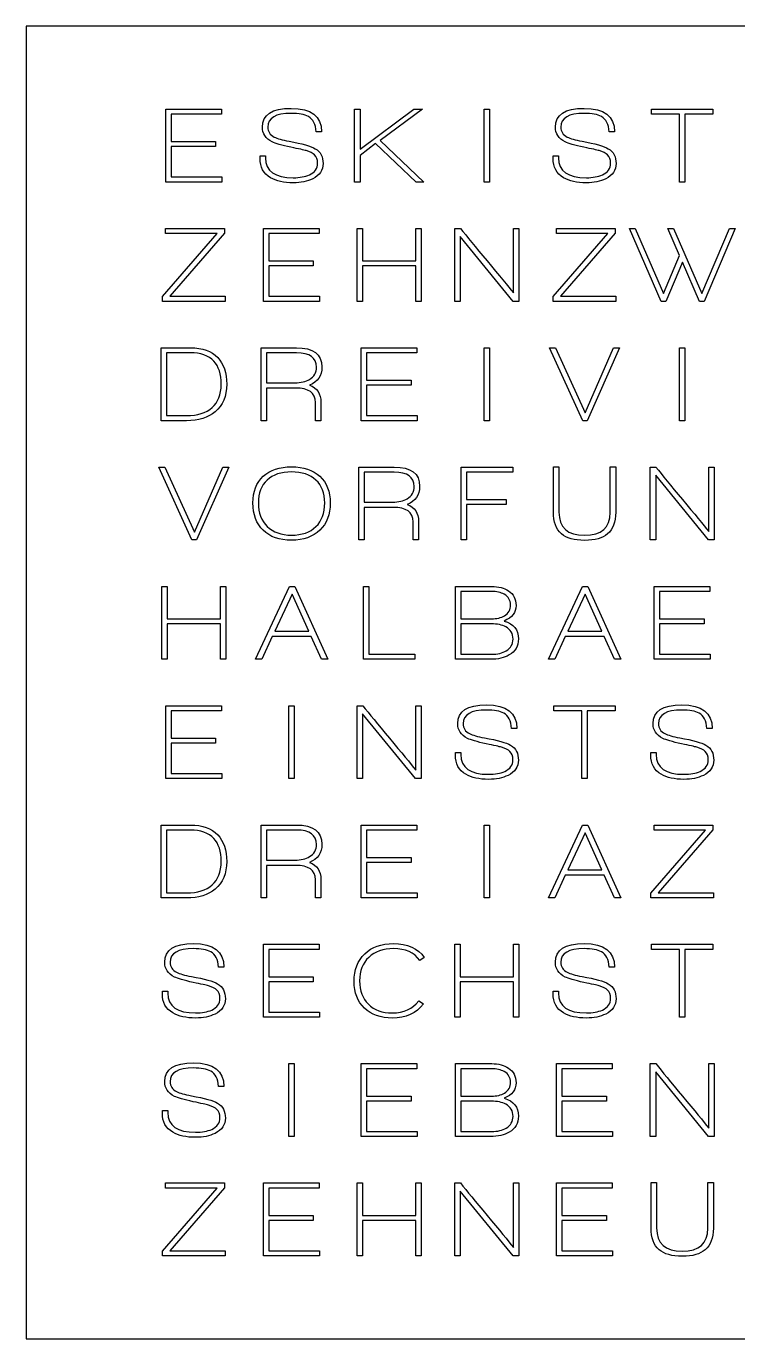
# Model space of a CAD drawing. Header units: millimetres. Extents: x 0 to 450, y 0 to 450.
# Drawn here: x 0 to 244, y 0 to 450 of the extents above; entities that cross this region are included whole.
import ezdxf

# ---------------------------------------------------------------- set-up
doc = ezdxf.new("R2010")
doc.units = ezdxf.units.MM
doc.layers.get('0').update_dxf_attribs({"lineweight": 25, "true_color": 0xffffff})
doc.layers.add('layer 1', color=7, linetype='Continuous', lineweight=25, true_color=0x000000)

msp = doc.modelspace()

# ---------------------------------------------------------------- linework, layer by layer
at = {"color": 6, "true_color": 0xff00ff}
for p, q in [((47.89, 421.59), (66.92, 421.59)), ((47.89, 396.59), (47.89, 421.59)), ((66.92, 419.86), (49.74, 419.86)), ((49.74, 419.86), (49.74, 410.46)), ((66.92, 421.59), (66.92, 419.86)), ((112.61, 421.59), (114.49, 421.59)), ((112.61, 396.59), (112.61, 421.59)), ((114.49, 407.91), (132.89, 421.59)), ((114.49, 421.59), (114.49, 407.91)), ((135.88, 421.59), (121.35, 410.82)), ((132.89, 421.59), (135.88, 421.59)), ((157.06, 421.59), (158.94, 421.59)), ((157.06, 396.59), (157.06, 421.59)), ((158.94, 421.59), (158.94, 396.59)), ((214.51, 419.86), (214.51, 421.59)), ((214.51, 421.59), (235.49, 421.59)), ((224.06, 419.86), (214.51, 419.86)), ((224.06, 396.59), (224.06, 419.86)), ((235.49, 419.86), (225.94, 419.86)), ((225.94, 419.86), (225.94, 396.59)), ((235.49, 421.59), (235.49, 419.86)), ((49.74, 410.46), (64.97, 410.46)), ((64.97, 410.46), (64.97, 408.76)), ((101.31, 413.81), (99.46, 413.81)), ((119.84, 409.75), (114.49, 405.7)), ((133.77, 396.59), (119.84, 409.75)), ((121.35, 410.82), (136.39, 396.59)), ((201.81, 413.81), (199.96, 413.81)), ((64.97, 408.76), (49.74, 408.76)), ((49.74, 408.76), (49.74, 398.32)), ((80.18, 405.55), (82.06, 405.55)), ((80.18, 404.67), (80.18, 405.55)), ((82.06, 405.55), (82.06, 404.81)), ((114.49, 405.7), (114.49, 396.59)), ((180.68, 405.55), (182.56, 405.55)), ((180.68, 404.67), (180.68, 405.55)), ((182.56, 405.55), (182.56, 404.81)), ((67.11, 396.59), (47.89, 396.59)), ((49.74, 398.32), (67.11, 398.32)), ((67.11, 398.32), (67.11, 396.59)), ((114.49, 396.59), (112.61, 396.59)), ((136.39, 396.59), (133.77, 396.59)), ((158.94, 396.59), (157.06, 396.59)), ((225.94, 396.59), (224.06, 396.59)), ((46.75, 357.34), (65.45, 378.95)), ((47.82, 378.95), (47.82, 380.68)), ((47.82, 380.68), (67.95, 380.68)), ((65.45, 378.95), (47.82, 378.95)), ((67.95, 379.06), (49.26, 357.41)), ((67.95, 380.68), (67.95, 379.06)), ((81.39, 355.68), (81.39, 380.68)), ((81.39, 380.68), (100.42, 380.68)), ((83.24, 378.95), (83.24, 369.55)), ((100.42, 378.95), (83.24, 378.95)), ((100.42, 380.68), (100.42, 378.95)), ((113.51, 355.68), (113.51, 380.68)), ((113.51, 380.68), (115.39, 380.68)), ((115.39, 380.68), (115.39, 369.55)), ((133.61, 369.55), (133.61, 380.68)), ((133.61, 380.68), (135.49, 380.68)), ((135.49, 380.68), (135.49, 355.68)), ((147.01, 380.68), (148.97, 380.68)), ((147.01, 355.68), (147.01, 380.68)), ((167.11, 358.59), (167.11, 380.68)), ((167.11, 380.68), (168.99, 380.68)), ((168.99, 380.68), (168.99, 355.68)), ((180.75, 357.34), (199.45, 378.95)), ((181.82, 380.68), (201.95, 380.68)), ((181.82, 378.95), (181.82, 380.68)), ((199.45, 378.95), (181.82, 378.95)), ((201.95, 379.06), (183.26, 357.41)), ((201.95, 380.68), (201.95, 379.06)), ((217.79, 355.68), (206.88, 380.68)), ((206.88, 380.68), (208.87, 380.68)), ((208.87, 380.68), (218.6, 358.41)), ((224.06, 371.43), (220.04, 380.68)), ((220.04, 380.68), (222.03, 380.68)), ((222.03, 380.68), (231.77, 358.37)), ((231.77, 358.37), (241.17, 380.68)), ((243.12, 380.68), (232.54, 355.68)), ((241.17, 380.68), (243.12, 380.68)), ((148.89, 377.88), (148.89, 355.68)), ((167.03, 355.68), (148.89, 377.88)), ((83.24, 369.55), (98.47, 369.55)), ((98.47, 369.55), (98.47, 367.85)), ((115.39, 369.55), (133.61, 369.55)), ((218.6, 358.41), (224.06, 371.43)), ((225.09, 369.1), (219.38, 355.68)), ((230.96, 355.68), (225.09, 369.1)), ((83.24, 367.85), (83.24, 357.41)), ((98.47, 367.85), (83.24, 367.85)), ((115.39, 367.85), (115.39, 355.68)), ((133.61, 367.85), (115.39, 367.85)), ((133.61, 355.68), (133.61, 367.85)), ((46.75, 355.68), (46.75, 357.34)), ((68.25, 355.68), (46.75, 355.68)), ((49.26, 357.41), (68.25, 357.41)), ((68.25, 357.41), (68.25, 355.68)), ((100.61, 355.68), (81.39, 355.68)), ((83.24, 357.41), (100.61, 357.41)), ((100.61, 357.41), (100.61, 355.68)), ((115.39, 355.68), (113.51, 355.68)), ((135.49, 355.68), (133.61, 355.68)), ((148.89, 355.68), (147.01, 355.68)), ((168.99, 355.68), (167.03, 355.68)), ((180.75, 355.68), (180.75, 357.34)), ((202.25, 355.68), (180.75, 355.68)), ((183.26, 357.41), (202.25, 357.41)), ((202.25, 357.41), (202.25, 355.68)), ((219.38, 355.68), (217.79, 355.68)), ((232.54, 355.68), (230.96, 355.68)), ((46.25, 339.77), (56.32, 339.77)), ((46.25, 314.77), (46.25, 339.77)), ((48.13, 338.04), (48.13, 316.51)), ((56.28, 338.04), (48.13, 338.04)), ((80.58, 314.77), (80.58, 339.77)), ((80.58, 339.77), (92.64, 339.77)), ((92.71, 338.04), (82.46, 338.04)), ((82.46, 338.04), (82.46, 327.75)), ((114.89, 314.77), (114.89, 339.77)), ((114.89, 339.77), (133.92, 339.77)), ((116.74, 338.04), (116.74, 328.64)), ((133.92, 338.04), (116.74, 338.04)), ((133.92, 339.77), (133.92, 338.04)), ((157.06, 339.77), (158.94, 339.77)), ((157.06, 314.77), (157.06, 339.77)), ((158.94, 339.77), (158.94, 314.77)), ((179.53, 339.77), (181.53, 339.77)), ((190.85, 314.77), (179.53, 339.77)), ((181.53, 339.77), (191.67, 317.43)), ((191.67, 317.43), (201.47, 339.77)), ((203.47, 339.77), (192.44, 314.77)), ((201.47, 339.77), (203.47, 339.77)), ((224.06, 339.77), (225.94, 339.77)), ((224.06, 314.77), (224.06, 339.77)), ((225.94, 339.77), (225.94, 314.77)), ((116.74, 328.64), (131.97, 328.64)), ((131.97, 328.64), (131.97, 326.94)), ((82.46, 327.75), (92.12, 327.75)), ((82.46, 325.95), (82.46, 314.77)), ((92.31, 325.95), (82.46, 325.95)), ((116.74, 326.94), (116.74, 316.51)), ((131.97, 326.94), (116.74, 326.94)), ((99.17, 314.77), (99.17, 321.04)), ((101.05, 321.11), (101.05, 314.77)), ((48.13, 316.51), (55.03, 316.51)), ((116.74, 316.51), (134.11, 316.51)), ((134.11, 316.51), (134.11, 314.77)), ((54.92, 314.77), (46.25, 314.77)), ((82.46, 314.77), (80.58, 314.77)), ((101.05, 314.77), (99.17, 314.77)), ((134.11, 314.77), (114.89, 314.77)), ((158.94, 314.77), (157.06, 314.77)), ((192.44, 314.77), (190.85, 314.77)), ((225.94, 314.77), (224.06, 314.77)), ((56.85, 273.86), (45.53, 298.86)), ((45.53, 298.86), (47.53, 298.86)), ((47.53, 298.86), (57.67, 276.52)), ((57.67, 276.52), (67.47, 298.86)), ((69.47, 298.86), (58.44, 273.86)), ((67.47, 298.86), (69.47, 298.86)), ((114.08, 298.86), (126.14, 298.86)), ((114.08, 273.86), (114.08, 298.86)), ((115.96, 297.13), (115.96, 286.84)), ((126.21, 297.13), (115.96, 297.13)), ((149.15, 273.86), (149.15, 298.86)), ((149.15, 298.86), (166.85, 298.86)), ((166.85, 297.13), (150.99, 297.13)), ((150.99, 297.13), (150.99, 287.73)), ((166.85, 298.86), (166.85, 297.13)), ((180.83, 298.99), (182.71, 298.99)), ((180.83, 283.43), (180.83, 298.99)), ((182.71, 298.99), (182.71, 283.43)), ((200.29, 283.32), (200.29, 298.99)), ((200.29, 298.99), (202.17, 298.99)), ((202.17, 298.99), (202.17, 283.36)), ((214.01, 298.86), (215.97, 298.86)), ((214.01, 273.86), (214.01, 298.86)), ((234.11, 298.86), (235.99, 298.86)), ((234.11, 276.78), (234.11, 298.86)), ((235.99, 298.86), (235.99, 273.86)), ((215.89, 296.06), (215.89, 273.86)), ((234.03, 273.86), (215.89, 296.06)), ((115.96, 286.84), (125.62, 286.84)), ((125.81, 285.04), (115.96, 285.04)), ((115.96, 285.04), (115.96, 273.86)), ((150.99, 287.73), (164.56, 287.73)), ((150.99, 286.03), (150.99, 273.86)), ((164.56, 286.03), (150.99, 286.03)), ((164.56, 287.73), (164.56, 286.03)), ((132.67, 273.86), (132.67, 280.13)), ((134.55, 280.21), (134.55, 273.86)), ((58.44, 273.86), (56.85, 273.86)), ((115.96, 273.86), (114.08, 273.86)), ((134.55, 273.86), (132.67, 273.86)), ((150.99, 273.86), (149.15, 273.86)), ((215.89, 273.86), (214.01, 273.86)), ((235.99, 273.86), (234.03, 273.86)), ((46.51, 257.95), (48.39, 257.95)), ((46.51, 232.95), (46.51, 257.95)), ((48.39, 257.95), (48.39, 246.82)), ((66.61, 257.95), (68.49, 257.95)), ((66.61, 246.82), (66.61, 257.95)), ((68.49, 257.95), (68.49, 232.95)), ((78.61, 232.95), (90.34, 257.95)), ((90.34, 257.95), (92.07, 257.95)), ((92.07, 257.95), (103.39, 232.95)), ((115.67, 232.95), (115.67, 257.95)), ((115.67, 257.95), (117.55, 257.95)), ((117.55, 257.95), (117.55, 234.69)), ((147.2, 232.95), (147.2, 257.95)), ((147.2, 257.95), (159.66, 257.95)), ((179.11, 232.95), (190.84, 257.95)), ((190.84, 257.95), (192.57, 257.95)), ((192.57, 257.95), (203.89, 232.95)), ((215.39, 257.95), (234.42, 257.95)), ((215.39, 232.95), (215.39, 257.95)), ((234.42, 257.95), (234.42, 256.22)), ((91.22, 255.23), (85.21, 242.58)), ((96.97, 242.58), (91.22, 255.23)), ((149.08, 256.22), (149.08, 246.82)), ((159.59, 256.22), (149.08, 256.22)), ((191.72, 255.23), (185.71, 242.58)), ((197.47, 242.58), (191.72, 255.23)), ((217.24, 256.22), (217.24, 246.82)), ((234.42, 256.22), (217.24, 256.22)), ((48.39, 246.82), (66.61, 246.82)), ((66.61, 245.12), (48.39, 245.12)), ((48.39, 245.12), (48.39, 232.95)), ((66.61, 232.95), (66.61, 245.12)), ((149.08, 246.82), (159.55, 246.82)), ((149.08, 245.09), (149.08, 234.69)), ((159.47, 245.09), (149.08, 245.09)), ((217.24, 246.82), (232.47, 246.82)), ((217.24, 245.12), (217.24, 234.69)), ((232.47, 245.12), (217.24, 245.12)), ((232.47, 246.82), (232.47, 245.12)), ((84.4, 240.81), (80.75, 232.95)), ((97.75, 240.81), (84.4, 240.81)), ((85.21, 242.58), (96.97, 242.58)), ((101.32, 232.95), (97.75, 240.81)), ((184.9, 240.81), (181.25, 232.95)), ((198.25, 240.81), (184.9, 240.81)), ((185.71, 242.58), (197.47, 242.58)), ((201.82, 232.95), (198.25, 240.81)), ((117.55, 234.69), (133.33, 234.69)), ((133.33, 234.69), (133.33, 232.95)), ((149.08, 234.69), (159.62, 234.69)), ((217.24, 234.69), (234.61, 234.69)), ((234.61, 234.69), (234.61, 232.95)), ((48.39, 232.95), (46.51, 232.95)), ((68.49, 232.95), (66.61, 232.95)), ((80.75, 232.95), (78.61, 232.95)), ((103.39, 232.95), (101.32, 232.95)), ((133.33, 232.95), (115.67, 232.95)), ((159.18, 232.95), (147.2, 232.95)), ((181.25, 232.95), (179.11, 232.95)), ((203.89, 232.95), (201.82, 232.95)), ((234.61, 232.95), (215.39, 232.95)), ((47.89, 217.05), (66.92, 217.05)), ((47.89, 192.05), (47.89, 217.05)), ((66.92, 217.05), (66.92, 215.31)), ((90.06, 217.05), (91.94, 217.05)), ((90.06, 192.05), (90.06, 217.05)), ((91.94, 217.05), (91.94, 192.05)), ((113.51, 217.05), (115.47, 217.05)), ((113.51, 192.05), (113.51, 217.05)), ((133.61, 217.05), (135.49, 217.05)), ((133.61, 194.96), (133.61, 217.05)), ((135.49, 217.05), (135.49, 192.05)), ((181.01, 217.05), (201.99, 217.05)), ((181.01, 215.31), (181.01, 217.05)), ((201.99, 217.05), (201.99, 215.31)), ((66.92, 215.31), (49.74, 215.31)), ((49.74, 215.31), (49.74, 205.91)), ((115.39, 214.24), (115.39, 192.05)), ((133.53, 192.05), (115.39, 214.24)), ((190.56, 215.31), (181.01, 215.31)), ((190.56, 192.05), (190.56, 215.31)), ((201.99, 215.31), (192.44, 215.31)), ((192.44, 215.31), (192.44, 192.05)), ((168.31, 209.27), (166.46, 209.27)), ((235.31, 209.27), (233.46, 209.27)), ((49.74, 205.91), (64.97, 205.91)), ((49.74, 204.21), (49.74, 193.78)), ((64.97, 204.21), (49.74, 204.21)), ((64.97, 205.91), (64.97, 204.21)), ((147.18, 200.12), (147.18, 201.01)), ((147.18, 201.01), (149.06, 201.01)), ((149.06, 201.01), (149.06, 200.27)), ((214.18, 200.12), (214.18, 201.01)), ((214.18, 201.01), (216.06, 201.01)), ((216.06, 201.01), (216.06, 200.27)), ((49.74, 193.78), (67.11, 193.78)), ((67.11, 193.78), (67.11, 192.05)), ((67.11, 192.05), (47.89, 192.05)), ((91.94, 192.05), (90.06, 192.05)), ((115.39, 192.05), (113.51, 192.05)), ((135.49, 192.05), (133.53, 192.05)), ((192.44, 192.05), (190.56, 192.05)), ((46.25, 151.14), (46.25, 176.14)), ((46.25, 176.14), (56.32, 176.14)), ((80.58, 151.14), (80.58, 176.14)), ((80.58, 176.14), (92.64, 176.14)), ((114.89, 151.14), (114.89, 176.14)), ((114.89, 176.14), (133.92, 176.14)), ((133.92, 176.14), (133.92, 174.4)), ((157.06, 176.14), (158.94, 176.14)), ((157.06, 151.14), (157.06, 176.14)), ((158.94, 176.14), (158.94, 151.14)), ((179.11, 151.14), (190.84, 176.14)), ((190.84, 176.14), (192.57, 176.14)), ((192.57, 176.14), (203.89, 151.14)), ((215.32, 176.14), (235.45, 176.14)), ((215.32, 174.4), (215.32, 176.14)), ((235.45, 176.14), (235.45, 174.51)), ((48.13, 174.4), (48.13, 152.87)), ((56.28, 174.4), (48.13, 174.4)), ((82.46, 174.4), (82.46, 164.12)), ((92.71, 174.4), (82.46, 174.4)), ((116.74, 174.4), (116.74, 165)), ((133.92, 174.4), (116.74, 174.4)), ((191.72, 173.41), (185.71, 160.76)), ((197.47, 160.76), (191.72, 173.41)), ((214.25, 152.8), (232.95, 174.4)), ((232.95, 174.4), (215.32, 174.4)), ((235.45, 174.51), (216.76, 152.87)), ((82.46, 164.12), (92.12, 164.12)), ((82.46, 162.31), (82.46, 151.14)), ((92.31, 162.31), (82.46, 162.31)), ((116.74, 165), (131.97, 165)), ((116.74, 163.3), (116.74, 152.87)), ((131.97, 163.3), (116.74, 163.3)), ((131.97, 165), (131.97, 163.3)), ((184.9, 158.99), (181.25, 151.14)), ((198.25, 158.99), (184.9, 158.99)), ((185.71, 160.76), (197.47, 160.76)), ((201.82, 151.14), (198.25, 158.99)), ((99.17, 151.14), (99.17, 157.4)), ((101.05, 157.48), (101.05, 151.14)), ((54.92, 151.14), (46.25, 151.14)), ((48.13, 152.87), (55.03, 152.87)), ((82.46, 151.14), (80.58, 151.14)), ((101.05, 151.14), (99.17, 151.14)), ((134.11, 151.14), (114.89, 151.14)), ((116.74, 152.87), (134.11, 152.87)), ((134.11, 152.87), (134.11, 151.14)), ((158.94, 151.14), (157.06, 151.14)), ((181.25, 151.14), (179.11, 151.14)), ((203.89, 151.14), (201.82, 151.14)), ((214.25, 151.14), (214.25, 152.8)), ((235.75, 151.14), (214.25, 151.14)), ((216.76, 152.87), (235.75, 152.87)), ((235.75, 152.87), (235.75, 151.14)), ((81.39, 110.23), (81.39, 135.23)), ((81.39, 135.23), (100.42, 135.23)), ((100.42, 135.23), (100.42, 133.49)), ((147.01, 110.23), (147.01, 135.23)), ((147.01, 135.23), (148.89, 135.23)), ((148.89, 135.23), (148.89, 124.09)), ((167.11, 124.09), (167.11, 135.23)), ((167.11, 135.23), (168.99, 135.23)), ((168.99, 135.23), (168.99, 110.23)), ((214.51, 135.23), (235.49, 135.23)), ((214.51, 133.49), (214.51, 135.23)), ((235.49, 135.23), (235.49, 133.49)), ((83.24, 133.49), (83.24, 124.09)), ((100.42, 133.49), (83.24, 133.49)), ((136.54, 130.69), (134.95, 129.7)), ((224.06, 133.49), (214.51, 133.49)), ((224.06, 110.23), (224.06, 133.49)), ((235.49, 133.49), (225.94, 133.49)), ((225.94, 133.49), (225.94, 110.23)), ((67.81, 127.45), (65.96, 127.45)), ((201.81, 127.45), (199.96, 127.45)), ((83.24, 124.09), (98.47, 124.09)), ((83.24, 122.4), (83.24, 111.96)), ((98.47, 122.4), (83.24, 122.4)), ((98.47, 124.09), (98.47, 122.4)), ((148.89, 124.09), (167.11, 124.09)), ((148.89, 122.4), (148.89, 110.23)), ((167.11, 122.4), (148.89, 122.4)), ((167.11, 110.23), (167.11, 122.4)), ((46.68, 119.19), (48.56, 119.19)), ((46.68, 118.3), (46.68, 119.19)), ((48.56, 119.19), (48.56, 118.45)), ((180.68, 118.3), (180.68, 119.19)), ((180.68, 119.19), (182.56, 119.19)), ((182.56, 119.19), (182.56, 118.45)), ((134.62, 115.83), (136.24, 114.8)), ((100.61, 110.23), (81.39, 110.23)), ((83.24, 111.96), (100.61, 111.96)), ((100.61, 111.96), (100.61, 110.23)), ((148.89, 110.23), (147.01, 110.23)), ((168.99, 110.23), (167.11, 110.23)), ((225.94, 110.23), (224.06, 110.23)), ((90.06, 69.32), (90.06, 94.32)), ((90.06, 94.32), (91.94, 94.32)), ((91.94, 94.32), (91.94, 69.32)), ((114.89, 69.32), (114.89, 94.32)), ((114.89, 94.32), (133.92, 94.32)), ((116.74, 92.59), (116.74, 83.18)), ((133.92, 92.59), (116.74, 92.59)), ((133.92, 94.32), (133.92, 92.59)), ((147.2, 69.32), (147.2, 94.32)), ((147.2, 94.32), (159.66, 94.32)), ((159.59, 92.59), (149.08, 92.59)), ((149.08, 92.59), (149.08, 83.18)), ((181.89, 69.32), (181.89, 94.32)), ((181.89, 94.32), (200.92, 94.32)), ((183.74, 92.59), (183.74, 83.18)), ((200.92, 92.59), (183.74, 92.59)), ((200.92, 94.32), (200.92, 92.59)), ((214.01, 94.32), (215.97, 94.32)), ((214.01, 69.32), (214.01, 94.32)), ((215.89, 91.52), (215.89, 69.32)), ((234.03, 69.32), (215.89, 91.52)), ((234.11, 72.23), (234.11, 94.32)), ((234.11, 94.32), (235.99, 94.32)), ((235.99, 94.32), (235.99, 69.32)), ((67.81, 86.54), (65.96, 86.54)), ((116.74, 83.18), (131.97, 83.18)), ((116.74, 81.49), (116.74, 71.05)), ((131.97, 81.49), (116.74, 81.49)), ((131.97, 83.18), (131.97, 81.49)), ((149.08, 83.18), (159.55, 83.18)), ((149.08, 81.45), (149.08, 71.05)), ((159.47, 81.45), (149.08, 81.45)), ((183.74, 83.18), (198.97, 83.18)), ((183.74, 81.49), (183.74, 71.05)), ((198.97, 81.49), (183.74, 81.49)), ((198.97, 83.18), (198.97, 81.49)), ((46.68, 78.28), (48.56, 78.28)), ((46.68, 77.39), (46.68, 78.28)), ((48.56, 78.28), (48.56, 77.54)), ((91.94, 69.32), (90.06, 69.32)), ((134.11, 69.32), (114.89, 69.32)), ((116.74, 71.05), (134.11, 71.05)), ((134.11, 71.05), (134.11, 69.32)), ((159.18, 69.32), (147.2, 69.32)), ((149.08, 71.05), (159.62, 71.05)), ((201.11, 69.32), (181.89, 69.32)), ((183.74, 71.05), (201.11, 71.05)), ((201.11, 71.05), (201.11, 69.32)), ((215.89, 69.32), (214.01, 69.32)), ((235.99, 69.32), (234.03, 69.32)), ((46.75, 30.07), (65.45, 51.68)), ((47.82, 51.68), (47.82, 53.41)), ((47.82, 53.41), (67.95, 53.41)), ((65.45, 51.68), (47.82, 51.68)), ((67.95, 51.79), (49.26, 30.14)), ((67.95, 53.41), (67.95, 51.79)), ((81.39, 53.41), (100.42, 53.41)), ((81.39, 28.41), (81.39, 53.41)), ((100.42, 51.68), (83.24, 51.68)), ((83.24, 51.68), (83.24, 42.27)), ((100.42, 53.41), (100.42, 51.68)), ((113.51, 28.41), (113.51, 53.41)), ((113.51, 53.41), (115.39, 53.41)), ((115.39, 53.41), (115.39, 42.27)), ((133.61, 42.27), (133.61, 53.41)), ((133.61, 53.41), (135.49, 53.41)), ((135.49, 53.41), (135.49, 28.41)), ((147.01, 53.41), (148.97, 53.41)), ((147.01, 28.41), (147.01, 53.41)), ((167.03, 28.41), (148.89, 50.61)), ((148.89, 50.61), (148.89, 28.41)), ((167.11, 53.41), (168.99, 53.41)), ((167.11, 31.32), (167.11, 53.41)), ((168.99, 53.41), (168.99, 28.41)), ((181.89, 53.41), (200.92, 53.41)), ((181.89, 28.41), (181.89, 53.41)), ((200.92, 51.68), (183.74, 51.68)), ((183.74, 51.68), (183.74, 42.27)), ((200.92, 53.41), (200.92, 51.68)), ((214.33, 53.54), (216.21, 53.54)), ((214.33, 37.98), (214.33, 53.54)), ((216.21, 53.54), (216.21, 37.98)), ((233.79, 37.87), (233.79, 53.54)), ((233.79, 53.54), (235.67, 53.54)), ((235.67, 53.54), (235.67, 37.9)), ((83.24, 42.27), (98.47, 42.27)), ((98.47, 40.58), (83.24, 40.58)), ((83.24, 40.58), (83.24, 30.14)), ((98.47, 42.27), (98.47, 40.58)), ((115.39, 42.27), (133.61, 42.27)), ((115.39, 40.58), (115.39, 28.41)), ((133.61, 40.58), (115.39, 40.58)), ((133.61, 28.41), (133.61, 40.58)), ((183.74, 42.27), (198.97, 42.27)), ((198.97, 40.58), (183.74, 40.58)), ((183.74, 40.58), (183.74, 30.14)), ((198.97, 42.27), (198.97, 40.58)), ((46.75, 28.41), (46.75, 30.07)), ((68.25, 28.41), (46.75, 28.41)), ((49.26, 30.14), (68.25, 30.14)), ((68.25, 30.14), (68.25, 28.41)), ((100.61, 28.41), (81.39, 28.41)), ((83.24, 30.14), (100.61, 30.14)), ((100.61, 30.14), (100.61, 28.41)), ((115.39, 28.41), (113.51, 28.41)), ((135.49, 28.41), (133.61, 28.41)), ((148.89, 28.41), (147.01, 28.41)), ((168.99, 28.41), (167.03, 28.41)), ((201.11, 28.41), (181.89, 28.41)), ((183.74, 30.14), (201.11, 30.14)), ((201.11, 30.14), (201.11, 28.41))]:
    msp.add_line(p, q, dxfattribs=at)
for points in [[(80.99, 415.43), (80.99, 419.71), (84.28, 421.85), (90.87, 421.85)], [(90.87, 420.12), (85.54, 420.12), (82.87, 418.56), (82.87, 415.43)], [(90.87, 421.85), (97.75, 421.85), (101.23, 419.17), (101.31, 413.81)], [(96.81, 419.01), (95.48, 419.75), (93.5, 420.12), (90.87, 420.12)], [(99.46, 413.81), (99.31, 416.39), (98.43, 418.12), (96.81, 419.01)], [(181.49, 415.43), (181.49, 419.71), (184.78, 421.85), (191.37, 421.85)], [(191.37, 420.12), (186.04, 420.12), (183.37, 418.56), (183.37, 415.43)], [(191.37, 421.85), (198.25, 421.85), (201.73, 419.17), (201.81, 413.81)], [(197.31, 419.01), (195.98, 419.75), (194, 420.12), (191.37, 420.12)], [(199.96, 413.81), (199.81, 416.39), (198.93, 418.12), (197.31, 419.01)], [(84.34, 410.38), (82.11, 411.51), (80.99, 413.2), (80.99, 415.43)], [(82.87, 415.43), (82.87, 413.91), (83.59, 412.77), (85.04, 412)], [(184.84, 410.38), (182.61, 411.51), (181.49, 413.2), (181.49, 415.43)], [(183.37, 415.43), (183.37, 413.91), (184.09, 412.77), (185.54, 412)], [(90.76, 408.54), (87.59, 409.2), (85.45, 409.82), (84.34, 410.38)], [(85.04, 412), (86.05, 411.49), (87.76, 411.01), (90.17, 410.57)], [(90.17, 410.57), (94.64, 409.78), (97.63, 408.93), (99.13, 408.02)], [(191.26, 408.54), (188.09, 409.2), (185.95, 409.82), (184.84, 410.38)], [(185.54, 412), (186.55, 411.49), (188.26, 411.01), (190.67, 410.57)], [(190.67, 410.57), (195.14, 409.78), (198.13, 408.93), (199.63, 408.02)], [(96, 407.36), (95.26, 407.55), (93.51, 407.95), (90.76, 408.54)], [(98.91, 405.92), (98.34, 406.46), (97.37, 406.94), (96, 407.36)], [(99.94, 403.04), (99.94, 404.3), (99.6, 405.26), (98.91, 405.92)], [(99.13, 408.02), (100.93, 406.94), (101.82, 405.24), (101.82, 402.93)], [(196.5, 407.36), (195.76, 407.55), (194.01, 407.95), (191.26, 408.54)], [(199.41, 405.92), (198.84, 406.46), (197.87, 406.94), (196.5, 407.36)], [(200.44, 403.04), (200.44, 404.3), (200.1, 405.26), (199.41, 405.92)], [(199.63, 408.02), (201.43, 406.94), (202.32, 405.24), (202.32, 402.93)], [(83.83, 398.07), (81.39, 399.47), (80.18, 401.67), (80.18, 404.67)], [(82.06, 404.81), (82.06, 400.32), (85.24, 398.07), (91.61, 398.07)], [(97.1, 399.06), (99, 399.92), (99.94, 401.25), (99.94, 403.04)], [(101.82, 402.93), (101.82, 400.62), (100.63, 398.88), (98.25, 397.7)], [(184.33, 398.07), (181.89, 399.47), (180.68, 401.67), (180.68, 404.67)], [(182.56, 404.81), (182.56, 400.32), (185.74, 398.07), (192.11, 398.07)], [(197.6, 399.06), (199.5, 399.92), (200.44, 401.25), (200.44, 403.04)], [(202.32, 402.93), (202.32, 400.62), (201.13, 398.88), (198.75, 397.7)], [(91.57, 396.33), (88.35, 396.33), (85.77, 396.91), (83.83, 398.07)], [(98.25, 397.7), (96.4, 396.79), (94.18, 396.33), (91.57, 396.33)], [(91.61, 398.07), (93.8, 398.07), (95.63, 398.4), (97.1, 399.06)], [(192.07, 396.33), (188.85, 396.33), (186.27, 396.91), (184.33, 398.07)], [(198.75, 397.7), (196.9, 396.79), (194.68, 396.33), (192.07, 396.33)], [(192.11, 398.07), (194.3, 398.07), (196.13, 398.4), (197.6, 399.06)], [(148.97, 380.68), (151.08, 378), (154.1, 374.3), (158.04, 369.58)], [(158.04, 369.58), (162.29, 364.52), (165.31, 360.86), (167.11, 358.59)], [(64.32, 335.16), (62.53, 337.08), (59.85, 338.04), (56.28, 338.04)], [(56.32, 339.77), (60.43, 339.77), (63.55, 338.65), (65.69, 336.42)], [(92.64, 339.77), (98.49, 339.77), (101.42, 337.58), (101.42, 333.21)], [(99.54, 333.1), (99.54, 336.39), (97.26, 338.04), (92.71, 338.04)], [(66.87, 327.24), (66.87, 330.73), (66.02, 333.37), (64.32, 335.16)], [(65.69, 336.42), (67.73, 334.25), (68.75, 331.19), (68.75, 327.24)], [(101.42, 333.21), (101.42, 330.16), (100, 328.08), (97.18, 326.98)], [(97.21, 328.93), (98.76, 329.87), (99.54, 331.26), (99.54, 333.1)], [(92.12, 327.75), (94.24, 327.75), (95.93, 328.15), (97.21, 328.93)], [(63.75, 319.23), (65.83, 321.05), (66.87, 323.72), (66.87, 327.24)], [(68.75, 327.24), (68.75, 323.16), (67.44, 320.02), (64.84, 317.83)], [(99.17, 321.04), (99.17, 324.31), (96.88, 325.95), (92.31, 325.95)], [(97.18, 326.98), (99.76, 325.97), (101.05, 324.02), (101.05, 321.11)], [(64.84, 317.83), (62.4, 315.79), (59.1, 314.77), (54.92, 314.77)], [(55.03, 316.51), (58.77, 316.51), (61.67, 317.42), (63.75, 319.23)], [(81.28, 295.69), (83.64, 297.86), (86.88, 298.94), (90.98, 298.94)], [(90.98, 297.2), (87.42, 297.2), (84.63, 296.28), (82.63, 294.42)], [(90.98, 298.94), (95.09, 298.94), (98.33, 297.86), (100.7, 295.69)], [(99.37, 294.42), (97.37, 296.28), (94.57, 297.2), (90.98, 297.2)], [(126.14, 298.86), (131.99, 298.86), (134.92, 296.68), (134.92, 292.3)], [(133.04, 292.19), (133.04, 295.48), (130.76, 297.13), (126.21, 297.13)], [(215.97, 298.86), (218.08, 296.18), (221.1, 292.48), (225.04, 287.76)], [(77.74, 286.55), (77.74, 290.48), (78.92, 293.53), (81.28, 295.69)], [(82.63, 294.42), (80.63, 292.56), (79.62, 289.94), (79.62, 286.55)], [(102.38, 286.55), (102.38, 289.94), (101.37, 292.56), (99.37, 294.42)], [(100.7, 295.69), (103.07, 293.53), (104.26, 290.48), (104.26, 286.55)], [(125.62, 286.84), (127.74, 286.84), (129.43, 287.24), (130.71, 288.02)], [(134.92, 292.3), (134.92, 289.25), (133.5, 287.17), (130.68, 286.07)], [(130.71, 288.02), (132.26, 288.96), (133.04, 290.35), (133.04, 292.19)], [(81.27, 277.18), (78.92, 279.44), (77.74, 282.57), (77.74, 286.55)], [(79.62, 286.55), (79.62, 283.16), (80.63, 280.47), (82.65, 278.49)], [(99.37, 278.45), (101.37, 280.41), (102.38, 283.11), (102.38, 286.55)], [(104.26, 286.55), (104.26, 282.61), (103.07, 279.51), (100.7, 277.22)], [(132.67, 280.13), (132.67, 283.4), (130.38, 285.04), (125.81, 285.04)], [(130.68, 286.07), (133.26, 285.06), (134.55, 283.11), (134.55, 280.21)], [(225.04, 287.76), (229.29, 282.7), (232.31, 279.04), (234.11, 276.78)], [(183.59, 275.98), (181.75, 277.56), (180.83, 280.04), (180.83, 283.43)], [(182.71, 283.43), (182.71, 278.12), (185.64, 275.47), (191.52, 275.47)], [(191.52, 275.47), (197.37, 275.47), (200.29, 278.09), (200.29, 283.32)], [(202.17, 283.36), (202.17, 279.99), (201.25, 277.52), (199.41, 275.95)], [(90.98, 273.79), (86.85, 273.79), (83.61, 274.92), (81.27, 277.18)], [(82.65, 278.49), (84.66, 276.51), (87.44, 275.52), (90.98, 275.52)], [(90.98, 275.52), (94.57, 275.52), (97.37, 276.5), (99.37, 278.45)], [(100.7, 277.22), (98.33, 274.93), (95.09, 273.79), (90.98, 273.79)], [(191.52, 273.73), (187.95, 273.73), (185.31, 274.48), (183.59, 275.98)], [(199.41, 275.95), (197.66, 274.47), (195.03, 273.73), (191.52, 273.73)], [(159.66, 257.95), (161.99, 257.95), (163.91, 257.45), (165.41, 256.44)], [(163.97, 255.23), (162.82, 255.89), (161.36, 256.22), (159.59, 256.22)], [(166.11, 251.58), (166.11, 253.2), (165.4, 254.41), (163.97, 255.23)], [(165.41, 256.44), (167.13, 255.29), (167.99, 253.6), (167.99, 251.39)], [(159.55, 246.82), (161.37, 246.82), (162.87, 247.18), (164.05, 247.89)], [(167.99, 251.39), (167.99, 249.01), (166.64, 247.24), (163.94, 246.08)], [(164.05, 247.89), (165.42, 248.72), (166.11, 249.95), (166.11, 251.58)], [(164.49, 244.05), (163.21, 244.74), (161.54, 245.09), (159.47, 245.09)], [(163.94, 246.08), (167.18, 245.15), (168.8, 243.09), (168.8, 239.92)], [(166.96, 239.89), (166.96, 241.78), (166.14, 243.17), (164.49, 244.05)], [(164.64, 235.87), (166.19, 236.78), (166.96, 238.12), (166.96, 239.89)], [(168.8, 239.92), (168.8, 237.47), (167.76, 235.63), (165.67, 234.43)], [(165.67, 234.43), (163.97, 233.45), (161.81, 232.95), (159.18, 232.95)], [(159.62, 234.69), (161.66, 234.69), (163.33, 235.08), (164.64, 235.87)], [(115.47, 217.05), (117.58, 214.37), (120.6, 210.67), (124.54, 205.95)], [(147.99, 210.89), (147.99, 215.16), (151.28, 217.3), (157.87, 217.3)], [(157.87, 217.3), (164.75, 217.3), (168.23, 214.62), (168.31, 209.27)], [(214.99, 210.89), (214.99, 215.16), (218.28, 217.3), (224.87, 217.3)], [(224.87, 217.3), (231.75, 217.3), (235.23, 214.62), (235.31, 209.27)], [(157.87, 215.57), (152.54, 215.57), (149.87, 214.01), (149.87, 210.89)], [(163.81, 214.46), (162.48, 215.2), (160.5, 215.57), (157.87, 215.57)], [(166.46, 209.27), (166.31, 211.85), (165.43, 213.58), (163.81, 214.46)], [(224.87, 215.57), (219.54, 215.57), (216.87, 214.01), (216.87, 210.89)], [(230.81, 214.46), (229.48, 215.2), (227.5, 215.57), (224.87, 215.57)], [(233.46, 209.27), (233.31, 211.85), (232.43, 213.58), (230.81, 214.46)], [(151.34, 205.84), (149.11, 206.97), (147.99, 208.65), (147.99, 210.89)], [(149.87, 210.89), (149.87, 209.36), (150.59, 208.22), (152.04, 207.46)], [(152.04, 207.46), (153.05, 206.94), (154.76, 206.46), (157.17, 206.02)], [(218.34, 205.84), (216.11, 206.97), (214.99, 208.65), (214.99, 210.89)], [(216.87, 210.89), (216.87, 209.36), (217.59, 208.22), (219.04, 207.46)], [(219.04, 207.46), (220.05, 206.94), (221.76, 206.46), (224.17, 206.02)], [(124.54, 205.95), (128.79, 200.88), (131.81, 197.22), (133.61, 194.96)], [(157.76, 203.99), (154.59, 204.66), (152.45, 205.27), (151.34, 205.84)], [(157.17, 206.02), (161.64, 205.23), (164.63, 204.39), (166.13, 203.48)], [(163, 202.81), (162.26, 203.01), (160.51, 203.4), (157.76, 203.99)], [(165.91, 201.37), (165.34, 201.92), (164.37, 202.39), (163, 202.81)], [(166.13, 203.48), (167.93, 202.39), (168.82, 200.7), (168.82, 198.39)], [(224.76, 203.99), (221.59, 204.66), (219.45, 205.27), (218.34, 205.84)], [(224.17, 206.02), (228.64, 205.23), (231.63, 204.39), (233.13, 203.48)], [(230, 202.81), (229.26, 203.01), (227.51, 203.4), (224.76, 203.99)], [(232.91, 201.37), (232.34, 201.92), (231.37, 202.39), (230, 202.81)], [(233.13, 203.48), (234.93, 202.39), (235.82, 200.7), (235.82, 198.39)], [(150.83, 193.52), (148.39, 194.92), (147.18, 197.12), (147.18, 200.12)], [(149.06, 200.27), (149.06, 195.77), (152.24, 193.52), (158.61, 193.52)], [(164.1, 194.52), (166, 195.38), (166.94, 196.7), (166.94, 198.5)], [(168.82, 198.39), (168.82, 196.08), (167.63, 194.33), (165.25, 193.15)], [(166.94, 198.5), (166.94, 199.75), (166.6, 200.71), (165.91, 201.37)], [(217.83, 193.52), (215.39, 194.92), (214.18, 197.12), (214.18, 200.12)], [(216.06, 200.27), (216.06, 195.77), (219.24, 193.52), (225.61, 193.52)], [(231.1, 194.52), (233, 195.38), (233.94, 196.7), (233.94, 198.5)], [(235.82, 198.39), (235.82, 196.08), (234.63, 194.33), (232.25, 193.15)], [(233.94, 198.5), (233.94, 199.75), (233.6, 200.71), (232.91, 201.37)], [(158.57, 191.79), (155.35, 191.79), (152.77, 192.37), (150.83, 193.52)], [(158.61, 193.52), (160.8, 193.52), (162.63, 193.85), (164.1, 194.52)], [(225.57, 191.79), (222.35, 191.79), (219.77, 192.37), (217.83, 193.52)], [(225.61, 193.52), (227.8, 193.52), (229.63, 193.85), (231.1, 194.52)], [(165.25, 193.15), (163.4, 192.24), (161.18, 191.79), (158.57, 191.79)], [(232.25, 193.15), (230.4, 192.24), (228.18, 191.79), (225.57, 191.79)], [(56.32, 176.14), (60.43, 176.14), (63.55, 175.02), (65.69, 172.78)], [(92.64, 176.14), (98.49, 176.14), (101.42, 173.95), (101.42, 169.57)], [(64.32, 171.53), (62.53, 173.44), (59.85, 174.4), (56.28, 174.4)], [(66.87, 163.6), (66.87, 167.09), (66.02, 169.73), (64.32, 171.53)], [(65.69, 172.78), (67.73, 170.62), (68.75, 167.56), (68.75, 163.6)], [(99.54, 169.46), (99.54, 172.76), (97.26, 174.4), (92.71, 174.4)], [(101.42, 169.57), (101.42, 166.52), (100, 164.45), (97.18, 163.34)], [(97.21, 165.3), (98.76, 166.23), (99.54, 167.62), (99.54, 169.46)], [(63.75, 155.6), (65.83, 157.42), (66.87, 160.08), (66.87, 163.6)], [(68.75, 163.6), (68.75, 159.52), (67.44, 156.38), (64.84, 154.2)], [(92.12, 164.12), (94.24, 164.12), (95.93, 164.51), (97.21, 165.3)], [(99.17, 157.4), (99.17, 160.67), (96.88, 162.31), (92.31, 162.31)], [(97.18, 163.34), (99.76, 162.33), (101.05, 160.38), (101.05, 157.48)], [(64.84, 154.2), (62.4, 152.16), (59.1, 151.14), (54.92, 151.14)], [(55.03, 152.87), (58.77, 152.87), (61.67, 153.78), (63.75, 155.6)], [(47.49, 129.07), (47.49, 133.35), (50.78, 135.49), (57.37, 135.49)], [(57.37, 135.49), (64.25, 135.49), (67.73, 132.81), (67.81, 127.45)], [(116.11, 131.98), (118.54, 134.32), (121.83, 135.49), (125.96, 135.49)], [(125.96, 135.49), (130.75, 135.49), (134.28, 133.89), (136.54, 130.69)], [(181.49, 129.07), (181.49, 133.35), (184.78, 135.49), (191.37, 135.49)], [(191.37, 135.49), (198.25, 135.49), (201.73, 132.81), (201.81, 127.45)], [(57.37, 133.75), (52.04, 133.75), (49.37, 132.19), (49.37, 129.07)], [(63.31, 132.65), (61.98, 133.38), (60, 133.75), (57.37, 133.75)], [(65.96, 127.45), (65.81, 130.03), (64.93, 131.76), (63.31, 132.65)], [(112.46, 122.54), (112.46, 126.5), (113.68, 129.65), (116.11, 131.98)], [(117.49, 130.77), (115.39, 128.77), (114.34, 126.08), (114.34, 122.69)], [(125.96, 133.75), (122.42, 133.75), (119.6, 132.76), (117.49, 130.77)], [(134.95, 129.7), (133.09, 132.4), (130.09, 133.75), (125.96, 133.75)], [(191.37, 133.75), (186.04, 133.75), (183.37, 132.19), (183.37, 129.07)], [(197.31, 132.65), (195.98, 133.38), (194, 133.75), (191.37, 133.75)], [(199.96, 127.45), (199.81, 130.03), (198.93, 131.76), (197.31, 132.65)], [(50.84, 124.02), (48.61, 125.15), (47.49, 126.83), (47.49, 129.07)], [(49.37, 129.07), (49.37, 127.55), (50.09, 126.4), (51.54, 125.64)], [(184.84, 124.02), (182.61, 125.15), (181.49, 126.83), (181.49, 129.07)], [(183.37, 129.07), (183.37, 127.55), (184.09, 126.4), (185.54, 125.64)], [(57.26, 122.17), (54.09, 122.84), (51.95, 123.45), (50.84, 124.02)], [(51.54, 125.64), (52.55, 125.12), (54.26, 124.64), (56.67, 124.2)], [(56.67, 124.2), (61.14, 123.42), (64.13, 122.57), (65.63, 121.66)], [(62.5, 120.99), (61.76, 121.19), (60.01, 121.58), (57.26, 122.17)], [(65.63, 121.66), (67.43, 120.58), (68.32, 118.88), (68.32, 116.57)], [(116, 113.36), (113.64, 115.62), (112.46, 118.68), (112.46, 122.54)], [(114.34, 122.69), (114.34, 119.35), (115.34, 116.68), (117.35, 114.69)], [(191.26, 122.17), (188.09, 122.84), (185.95, 123.45), (184.84, 124.02)], [(185.54, 125.64), (186.55, 125.12), (188.26, 124.64), (190.67, 124.2)], [(190.67, 124.2), (195.14, 123.42), (198.13, 122.57), (199.63, 121.66)], [(196.5, 120.99), (195.76, 121.19), (194.01, 121.58), (191.26, 122.17)], [(199.63, 121.66), (201.43, 120.58), (202.32, 118.88), (202.32, 116.57)], [(50.33, 111.7), (47.89, 113.1), (46.68, 115.3), (46.68, 118.3)], [(48.56, 118.45), (48.56, 113.95), (51.74, 111.7), (58.11, 111.7)], [(65.41, 119.56), (64.84, 120.1), (63.87, 120.58), (62.5, 120.99)], [(66.44, 116.68), (66.44, 117.93), (66.1, 118.89), (65.41, 119.56)], [(184.33, 111.7), (181.89, 113.1), (180.68, 115.3), (180.68, 118.3)], [(182.56, 118.45), (182.56, 113.95), (185.74, 111.7), (192.11, 111.7)], [(199.41, 119.56), (198.84, 120.1), (197.87, 120.58), (196.5, 120.99)], [(200.44, 116.68), (200.44, 117.93), (200.1, 118.89), (199.41, 119.56)], [(58.11, 111.7), (60.3, 111.7), (62.13, 112.03), (63.6, 112.7)], [(63.6, 112.7), (65.5, 113.56), (66.44, 114.89), (66.44, 116.68)], [(68.32, 116.57), (68.32, 114.26), (67.13, 112.51), (64.75, 111.33)], [(125.59, 109.97), (121.56, 109.97), (118.36, 111.1), (116, 113.36)], [(117.35, 114.69), (119.35, 112.7), (122.08, 111.7), (125.55, 111.7)], [(125.55, 111.7), (129.51, 111.7), (132.53, 113.08), (134.62, 115.83)], [(136.24, 114.8), (133.76, 111.58), (130.21, 109.97), (125.59, 109.97)], [(192.11, 111.7), (194.3, 111.7), (196.13, 112.03), (197.6, 112.7)], [(197.6, 112.7), (199.5, 113.56), (200.44, 114.89), (200.44, 116.68)], [(202.32, 116.57), (202.32, 114.26), (201.13, 112.51), (198.75, 111.33)], [(58.07, 109.97), (54.85, 109.97), (52.27, 110.55), (50.33, 111.7)], [(64.75, 111.33), (62.9, 110.42), (60.68, 109.97), (58.07, 109.97)], [(192.07, 109.97), (188.85, 109.97), (186.27, 110.55), (184.33, 111.7)], [(198.75, 111.33), (196.9, 110.42), (194.68, 109.97), (192.07, 109.97)], [(47.49, 88.16), (47.49, 92.44), (50.78, 94.58), (57.37, 94.58)], [(57.37, 94.58), (64.25, 94.58), (67.73, 91.9), (67.81, 86.54)], [(57.37, 92.84), (52.04, 92.84), (49.37, 91.28), (49.37, 88.16)], [(63.31, 91.74), (61.98, 92.47), (60, 92.84), (57.37, 92.84)], [(65.96, 86.54), (65.81, 89.12), (64.93, 90.85), (63.31, 91.74)], [(163.97, 91.59), (162.82, 92.25), (161.36, 92.59), (159.59, 92.59)], [(159.66, 94.32), (161.99, 94.32), (163.91, 93.81), (165.41, 92.81)], [(166.11, 87.94), (166.11, 89.56), (165.4, 90.78), (163.97, 91.59)], [(165.41, 92.81), (167.13, 91.65), (167.99, 89.97), (167.99, 87.75)], [(215.97, 94.32), (218.08, 91.64), (221.1, 87.94), (225.04, 83.22)], [(50.84, 83.11), (48.61, 84.24), (47.49, 85.92), (47.49, 88.16)], [(49.37, 88.16), (49.37, 86.64), (50.09, 85.49), (51.54, 84.73)], [(167.99, 87.75), (167.99, 85.37), (166.64, 83.6), (163.94, 82.45)], [(164.05, 84.25), (165.42, 85.09), (166.11, 86.32), (166.11, 87.94)], [(57.26, 81.27), (54.09, 81.93), (51.95, 82.54), (50.84, 83.11)], [(51.54, 84.73), (52.55, 84.21), (54.26, 83.74), (56.67, 83.29)], [(56.67, 83.29), (61.14, 82.51), (64.13, 81.66), (65.63, 80.75)], [(62.5, 80.09), (61.76, 80.28), (60.01, 80.68), (57.26, 81.27)], [(164.49, 80.42), (163.21, 81.11), (161.54, 81.45), (159.47, 81.45)], [(159.55, 83.18), (161.37, 83.18), (162.87, 83.54), (164.05, 84.25)], [(163.94, 82.45), (167.18, 81.51), (168.8, 79.46), (168.8, 76.29)], [(225.04, 83.22), (229.29, 78.16), (232.31, 74.49), (234.11, 72.23)], [(50.33, 70.79), (47.89, 72.19), (46.68, 74.39), (46.68, 77.39)], [(48.56, 77.54), (48.56, 73.04), (51.74, 70.79), (58.11, 70.79)], [(65.41, 78.65), (64.84, 79.19), (63.87, 79.67), (62.5, 80.09)], [(66.44, 75.77), (66.44, 77.02), (66.1, 77.98), (65.41, 78.65)], [(65.63, 80.75), (67.43, 79.67), (68.32, 77.97), (68.32, 75.66)], [(166.96, 76.25), (166.96, 78.14), (166.14, 79.53), (164.49, 80.42)], [(63.6, 71.79), (65.5, 72.65), (66.44, 73.98), (66.44, 75.77)], [(68.32, 75.66), (68.32, 73.35), (67.13, 71.6), (64.75, 70.42)], [(159.62, 71.05), (161.66, 71.05), (163.33, 71.44), (164.64, 72.23)], [(164.64, 72.23), (166.19, 73.14), (166.96, 74.48), (166.96, 76.25)], [(168.8, 76.29), (168.8, 73.83), (167.76, 72), (165.67, 70.79)], [(58.07, 69.06), (54.85, 69.06), (52.27, 69.64), (50.33, 70.79)], [(64.75, 70.42), (62.9, 69.51), (60.68, 69.06), (58.07, 69.06)], [(58.11, 70.79), (60.3, 70.79), (62.13, 71.12), (63.6, 71.79)], [(165.67, 70.79), (163.97, 69.81), (161.81, 69.32), (159.18, 69.32)], [(148.97, 53.41), (151.08, 50.73), (154.1, 47.03), (158.04, 42.31)], [(158.04, 42.31), (162.29, 37.25), (165.31, 33.58), (167.11, 31.32)], [(217.09, 30.53), (215.25, 32.1), (214.33, 34.59), (214.33, 37.98)], [(216.21, 37.98), (216.21, 32.67), (219.14, 30.01), (225.02, 30.01)], [(225.02, 30.01), (230.87, 30.01), (233.79, 32.63), (233.79, 37.87)], [(235.67, 37.9), (235.67, 34.54), (234.75, 32.07), (232.91, 30.49)], [(225.02, 28.28), (221.45, 28.28), (218.81, 29.03), (217.09, 30.53)], [(232.91, 30.49), (231.16, 29.02), (228.53, 28.28), (225.02, 28.28)]]:
    msp.add_open_spline(points, degree=3, dxfattribs=at)
at = {"layer": 'layer 1', "color": 6, "true_color": 0xff00ff}
for p, q in [((450, 450), (0, 450)), ((0, 450), (0, 0)), ((0, 0), (450, 0))]:
    msp.add_line(p, q, dxfattribs=at)

doc.saveas('drawing.dxf')
